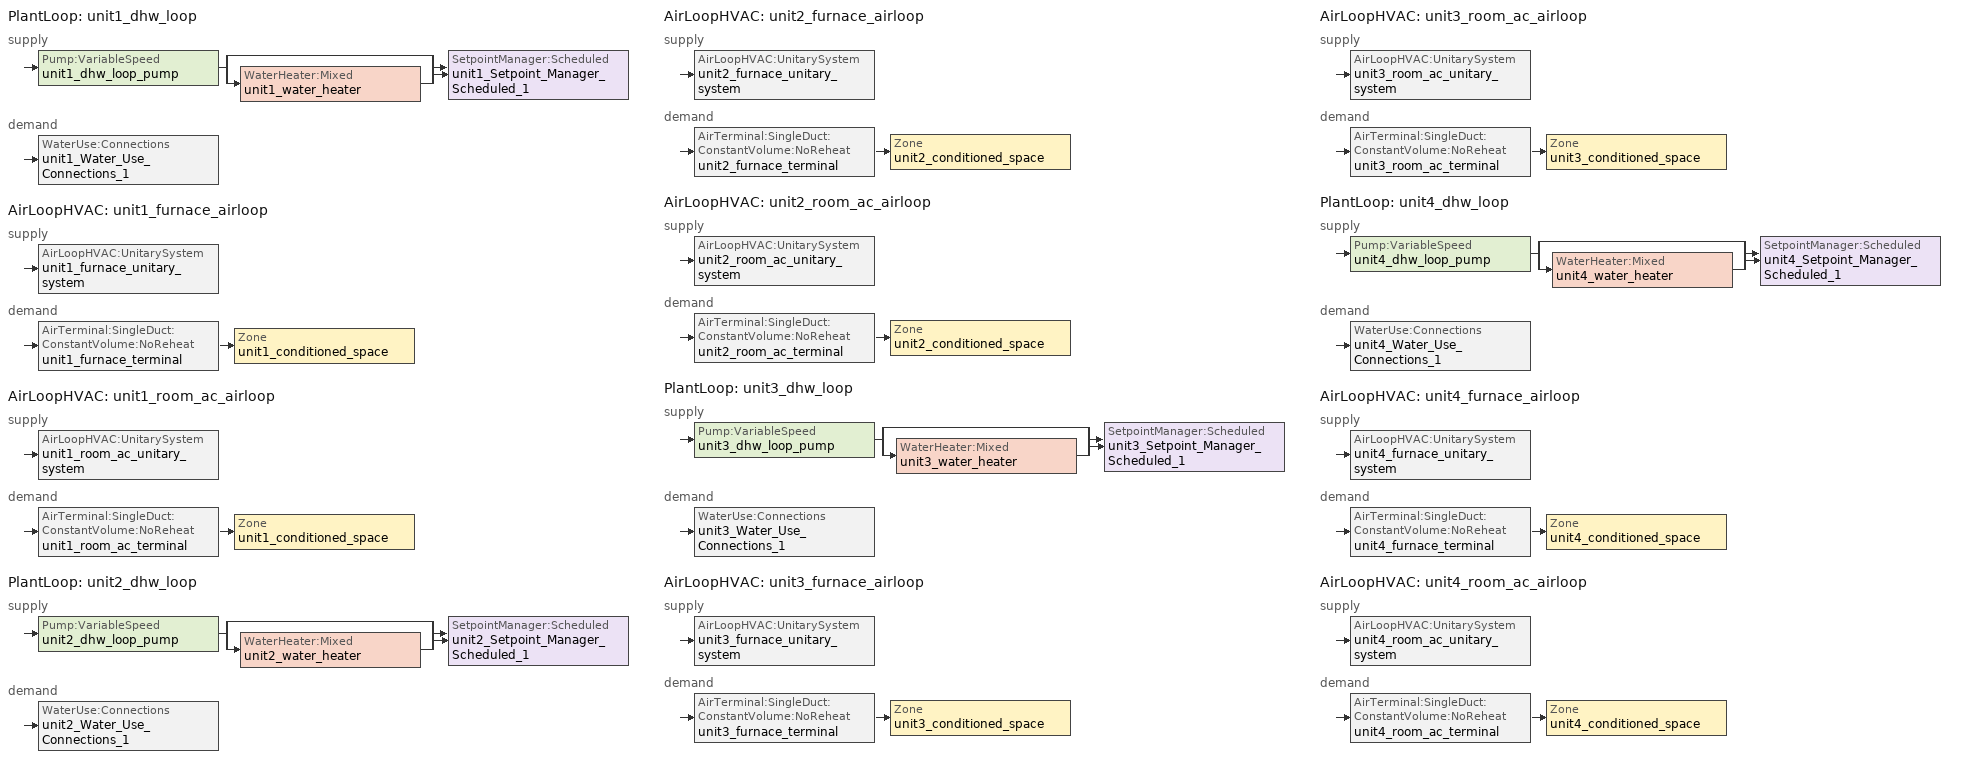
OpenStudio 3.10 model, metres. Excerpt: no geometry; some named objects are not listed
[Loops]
PlantLoop 'unit1_dhw_loop'
 supply: Pump:VariableSpeed 'unit1_dhw_loop_pump' > split
  | bypass
  | WaterHeater:Mixed 'unit1_water_heater'
  join > SetpointManager:Scheduled 'unit1_Setpoint_Manager_Scheduled_1'
 demand: WaterUse:Connections 'unit1_Water_Use_Connections_1'
AirLoopHVAC 'unit1_furnace_airloop'
 supply: AirLoopHVAC:UnitarySystem 'unit1_furnace_unitary_system'
 demand: AirTerminal:SingleDuct:ConstantVolume:NoReheat 'unit1_furnace_terminal' > Zone 'unit1_conditioned_space'
AirLoopHVAC 'unit1_room_ac_airloop'
 supply: AirLoopHVAC:UnitarySystem 'unit1_room_ac_unitary_system'
 demand: AirTerminal:SingleDuct:ConstantVolume:NoReheat 'unit1_room_ac_terminal' > Zone 'unit1_conditioned_space'
PlantLoop 'unit2_dhw_loop'
 supply: Pump:VariableSpeed 'unit2_dhw_loop_pump' > split
  | bypass
  | WaterHeater:Mixed 'unit2_water_heater'
  join > SetpointManager:Scheduled 'unit2_Setpoint_Manager_Scheduled_1'
 demand: WaterUse:Connections 'unit2_Water_Use_Connections_1'
AirLoopHVAC 'unit2_furnace_airloop'
 supply: AirLoopHVAC:UnitarySystem 'unit2_furnace_unitary_system'
 demand: AirTerminal:SingleDuct:ConstantVolume:NoReheat 'unit2_furnace_terminal' > Zone 'unit2_conditioned_space'
AirLoopHVAC 'unit2_room_ac_airloop'
 supply: AirLoopHVAC:UnitarySystem 'unit2_room_ac_unitary_system'
 demand: AirTerminal:SingleDuct:ConstantVolume:NoReheat 'unit2_room_ac_terminal' > Zone 'unit2_conditioned_space'
PlantLoop 'unit3_dhw_loop'
 supply: Pump:VariableSpeed 'unit3_dhw_loop_pump' > split
  | bypass
  | WaterHeater:Mixed 'unit3_water_heater'
  join > SetpointManager:Scheduled 'unit3_Setpoint_Manager_Scheduled_1'
 demand: WaterUse:Connections 'unit3_Water_Use_Connections_1'
AirLoopHVAC 'unit3_furnace_airloop'
 supply: AirLoopHVAC:UnitarySystem 'unit3_furnace_unitary_system'
 demand: AirTerminal:SingleDuct:ConstantVolume:NoReheat 'unit3_furnace_terminal' > Zone 'unit3_conditioned_space'
AirLoopHVAC 'unit3_room_ac_airloop'
 supply: AirLoopHVAC:UnitarySystem 'unit3_room_ac_unitary_system'
 demand: AirTerminal:SingleDuct:ConstantVolume:NoReheat 'unit3_room_ac_terminal' > Zone 'unit3_conditioned_space'
PlantLoop 'unit4_dhw_loop'
 supply: Pump:VariableSpeed 'unit4_dhw_loop_pump' > split
  | bypass
  | WaterHeater:Mixed 'unit4_water_heater'
  join > SetpointManager:Scheduled 'unit4_Setpoint_Manager_Scheduled_1'
 demand: WaterUse:Connections 'unit4_Water_Use_Connections_1'
AirLoopHVAC 'unit4_furnace_airloop'
 supply: AirLoopHVAC:UnitarySystem 'unit4_furnace_unitary_system'
 demand: AirTerminal:SingleDuct:ConstantVolume:NoReheat 'unit4_furnace_terminal' > Zone 'unit4_conditioned_space'
AirLoopHVAC 'unit4_room_ac_airloop'
 supply: AirLoopHVAC:UnitarySystem 'unit4_room_ac_unitary_system'
 demand: AirTerminal:SingleDuct:ConstantVolume:NoReheat 'unit4_room_ac_terminal' > Zone 'unit4_conditioned_space'
[EnergyManagementSystem:Sensor]
Name | Output Variable or Output Meter Index Key | Output Variable or Output Meter
unit1_room_ac_airloop_Fan_RTF_s | unit1_room_ac_supply_fan | Fan Runtime Fraction
unit1_furnace_airloop_Fan_RTF_s | unit1_furnace_supply_fan | Fan Runtime Fraction
unit1_tout_s | unit1_conditioned_space | Zone Outdoor Air Drybulb Temperature
unit1_tin_s; unit1_fridge_tin_s | unit1_conditioned_space | Zone Mean Air Temperature
unit1_win_s | unit1_conditioned_space | Zone Air Humidity Ratio
unit1_water_heater_off_cycle_parasitic | unit1_water_heater | Water Heater Off Cycle Parasitic Electricity Rate
unit1_water_heater_on_cycle_parasitic | unit1_water_heater | Water Heater On Cycle Parasitic Electricity Rate
unit1_water_heater_energy | unit1_water_heater | Water Heater FuelOilNo2 Rate
unit1_furnace_htg_coil_s | unit1_furnace_htg_coil | Heating Coil Heating Energy
unit1_furnace_supply_fan_s | unit1_furnace_supply_fan | Fan Electricity Energy
unit1_room_ac_clg_coil_s | unit1_room_ac_clg_coil | Cooling Coil Total Cooling Energy
unit1_room_ac_supply_fan_s | unit1_room_ac_supply_fan | Fan Electricity Energy
unit2_room_ac_airloop_Fan_RTF_s | unit2_room_ac_supply_fan | Fan Runtime Fraction
unit2_furnace_airloop_Fan_RTF_s | unit2_furnace_supply_fan | Fan Runtime Fraction
unit2_tout_s | unit2_conditioned_space | Zone Outdoor Air Drybulb Temperature
unit2_tin_s; unit2_fridge_tin_s | unit2_conditioned_space | Zone Mean Air Temperature
unit2_win_s | unit2_conditioned_space | Zone Air Humidity Ratio
unit2_water_heater_off_cycle_parasitic | unit2_water_heater | Water Heater Off Cycle Parasitic Electricity Rate
unit2_water_heater_on_cycle_parasitic | unit2_water_heater | Water Heater On Cycle Parasitic Electricity Rate
unit2_water_heater_energy | unit2_water_heater | Water Heater FuelOilNo2 Rate
unit2_furnace_htg_coil_s | unit2_furnace_htg_coil | Heating Coil Heating Energy
unit2_furnace_supply_fan_s | unit2_furnace_supply_fan | Fan Electricity Energy
unit2_room_ac_clg_coil_s | unit2_room_ac_clg_coil | Cooling Coil Total Cooling Energy
unit2_room_ac_supply_fan_s | unit2_room_ac_supply_fan | Fan Electricity Energy
unit3_room_ac_airloop_Fan_RTF_s | unit3_room_ac_supply_fan | Fan Runtime Fraction
unit3_furnace_airloop_Fan_RTF_s | unit3_furnace_supply_fan | Fan Runtime Fraction
unit3_tout_s | unit3_conditioned_space | Zone Outdoor Air Drybulb Temperature
unit3_tin_s; unit3_fridge_tin_s | unit3_conditioned_space | Zone Mean Air Temperature
unit3_win_s | unit3_conditioned_space | Zone Air Humidity Ratio
unit3_water_heater_off_cycle_parasitic | unit3_water_heater | Water Heater Off Cycle Parasitic Electricity Rate
unit3_water_heater_on_cycle_parasitic | unit3_water_heater | Water Heater On Cycle Parasitic Electricity Rate
unit3_water_heater_energy | unit3_water_heater | Water Heater FuelOilNo2 Rate
unit3_furnace_htg_coil_s | unit3_furnace_htg_coil | Heating Coil Heating Energy
unit3_furnace_supply_fan_s | unit3_furnace_supply_fan | Fan Electricity Energy
unit3_room_ac_clg_coil_s | unit3_room_ac_clg_coil | Cooling Coil Total Cooling Energy
unit3_room_ac_supply_fan_s | unit3_room_ac_supply_fan | Fan Electricity Energy
unit4_room_ac_airloop_Fan_RTF_s | unit4_room_ac_supply_fan | Fan Runtime Fraction
unit4_furnace_airloop_Fan_RTF_s | unit4_furnace_supply_fan | Fan Runtime Fraction
unit4_tout_s | unit4_conditioned_space | Zone Outdoor Air Drybulb Temperature
unit4_tin_s; unit4_fridge_tin_s | unit4_conditioned_space | Zone Mean Air Temperature
unit4_win_s | unit4_conditioned_space | Zone Air Humidity Ratio
unit4_water_heater_off_cycle_parasitic | unit4_water_heater | Water Heater Off Cycle Parasitic Electricity Rate
unit4_water_heater_on_cycle_parasitic | unit4_water_heater | Water Heater On Cycle Parasitic Electricity Rate
unit4_water_heater_energy | unit4_water_heater | Water Heater FuelOilNo2 Rate
unit4_furnace_htg_coil_s | unit4_furnace_htg_coil | Heating Coil Heating Energy
unit4_furnace_supply_fan_s | unit4_furnace_supply_fan | Fan Electricity Energy
unit4_room_ac_clg_coil_s | unit4_room_ac_clg_coil | Cooling Coil Total Cooling Energy
unit4_room_ac_supply_fan_s | unit4_room_ac_supply_fan | Fan Electricity Energy
unit1_conditioned_space_htg_unmet_s | unit1_conditioned_space | Zone Heating Setpoint Not Met Time
unit1_conditioned_space_clg_unmet_s | unit1_conditioned_space | Zone Cooling Setpoint Not Met Time
unit2_conditioned_space_htg_unmet_s | unit2_conditioned_space | Zone Heating Setpoint Not Met Time
unit2_conditioned_space_clg_unmet_s | unit2_conditioned_space | Zone Cooling Setpoint Not Met Time
unit3_conditioned_space_htg_unmet_s | unit3_conditioned_space | Zone Heating Setpoint Not Met Time
unit3_conditioned_space_clg_unmet_s | unit3_conditioned_space | Zone Cooling Setpoint Not Met Time
unit4_conditioned_space_htg_unmet_s | unit4_conditioned_space | Zone Heating Setpoint Not Met Time
unit4_conditioned_space_clg_unmet_s | unit4_conditioned_space | Zone Cooling Setpoint Not Met Time
[ElectricEquipment:Definition] Design Level Calculation Method=EquipmentLevel
Name | Design Level {W} | Fraction Latent | Fraction Radiant | Fraction Lost
unit1_dishwasher | 1356.42 | 0.3 | 0.18 | 0.4
unit1_clothes_washer | 872.832 | 0.03 | 0.162 | 0.7
unit2_dishwasher | 2651.45 | 0.3 | 0.18 | 0.4
unit2_clothes_washer | 587.47 | 0.03 | 0.162 | 0.7
unit3_dishwasher | 855.531 | 0.3 | 0.18 | 0.4
unit3_clothes_washer | 626.422 | 0.03 | 0.162 | 0.7
unit4_dishwasher | 3420.57 | 0.3 | 0.18 | 0.4
unit4_clothes_washer | 371.524 | 0.03 | 0.162 | 0.7
[EnergyManagementSystem:Program]
unit1_infil_program: Set p_m = 0.14; Set p_s = 0.22; Set s_m = 270; Set s_s = 370; Set z_m = 9.99744; Set z_s = 4.8768; Set f_t = (((s_m/z_m)^p_m)*((z_s/s_s)^p_s)); Set Tdiff = unit1_tin_s-unit1_tout_s; Set dT = @Abs Tdiff; Set c = 0.0628; Set Cs = 0.0944; Set Cw = 0.1488; Set n = 0.65; Set sft = (f_t*0.54); Set temp1 = ((c*Cw)*((sft*unit1_site_vw_s)^(2*n)))^2; Set Qinf = (((c*Cs*(dT^n))^2)+temp1)^0.5; Set Qinf = (@Max Qinf 0); Set unit1_mech_vent_house_fan_sensible_load_act = 0.0; Set unit1_mech_vent_house_fan_latent_load_act = 0.0; Set OASupInPb = unit1_out_pb_s; Set OASupInTemp = unit1_tout_s; Set OASupInW = unit1_out_wt_s; Set OASupRho = (@RhoAirFnPbTdbW OASupInPb OASupInTemp OASupInW); Set OASupCp = (@CpAirFnW OASupInW); Set OASupInEnth = (@HFnTdbW OASupInTemp OASupInW); Set ZoneTemp = unit1_tin_s; Set ZoneW = unit1_win_s; Set ZoneCp = (@CpAirFnW ZoneW); Set ZoneAirEnth = (@HFnTdbW ZoneTemp ZoneW); Set unit1_mech_vent_house_fan_cfis_act = 0.0; Set QWHV_cfis_sup = 0.0; Set QWHV_cfis_suppl_sup = 0.0; Set QWHV_cfis_suppl_exh = 0.0; Set Qrange = 0; Set Qrange = Qrange + 0.04719 * unit1_mech_vent_range_fan_0_sch_s; Set Qbath = 0; Set Qbath = Qbath + 0.0236 * unit1_mech_vent_bath_fan_0_sch_s; Set Qdryer = 0; Set Qdryer = Qdryer + 0.49717 * unit1_clothes_dryer_exhaust_0_sch_s; Set QWHV_sup = 0.03634; Set QWHV_exh = 0.03634; Set Qsupply = QWHV_sup + QWHV_cfis_sup + QWHV_cfis_suppl_sup; Set Qexhaust = Qrange + Qbath + Qdryer + QWHV_exh + QWHV_cfis_suppl_exh; Set Qfan = (@Max Qexhaust Qsupply); Set Qducts = 0; Set Qducts = Qducts - unit1_furnace_airloop_0_DuctImbalLkSupFanEquivCond; Set Qducts = Qducts + unit1_furnace_airloop_0_DuctImbalLkExhFanEquivCond; If Qducts < 0; Set Qsupply = Qsupply - Qducts; Else; Set Qexhaust = Qexhaust + Qducts; EndIf; Set Qfan_with_ducts = (@Max Qexhaust Qsupply); Set Qimb = (@Abs (Qsupply - Qexhaust)); If Qinf + Qimb > 0; Set Qtot = Qfan_with_ducts + (Qinf^2) / (Qinf + Qimb); Else; Set Qtot = Qfan_with_ducts; EndIf; Set Qinf_adj = Qtot - Qfan; Set unit1_infil_flow_act = Qinf_adj; Set unit1_infil_program_Qinf = Qinf_adj; Set unit1_infil_program_Qfan = Qfan; Set Qload = Qfan; Set Effectiveness_Sens = 0.0; Set Effectiveness_Lat = 0.0; Set Fan_MFR = Qload * OASupRho; Set ZoneInEnth = OASupInEnth; Set ZoneInTemp = OASupInTemp; If Qload > 0; Set Effectiveness_Sens = Effectiveness_Sens + 0.0363 / Qload * 0.7735937718908196; Set Effectiveness_Lat = Effectiveness_Lat + 0.0363 / Qload * 0.5434211049065854; EndIf; Set ERVCpMin = (@Min OASupCp ZoneCp); Set ERVSupOutTemp = OASupInTemp + ERVCpMin/OASupCp * Effectiveness_Sens * (ZoneTemp - OASupInTemp); Set ERVSupOutW = OASupInW + ERVCpMin/OASupCp * Effectiveness_Lat * (ZoneW - OASupInW); Set ERVSupOutEnth = (@HFnTdbW ERVSupOutTemp ERVSupOutW); Set ERVSensHeatTrans = Fan_MFR * OASupCp * (ERVSupOutTemp - OASupInTemp); Set ERVTotalHeatTrans = Fan_MFR * (ERVSupOutEnth - OASupInEnth); Set ERVLatHeatTrans = ERVTotalHeatTrans - ERVSensHeatTrans; Set ZoneInEnth = ERVSupOutEnth; Set ZoneInTemp = ERVSupOutTemp; Set FanTotalToCond = Fan_MFR * (ZoneInEnth - ZoneAirEnth); Set FanSensToCond = Fan_MFR * ZoneCp * (ZoneInTemp - ZoneTemp); Set FanLatToCond = FanTotalToCond - FanSensToCond; Set unit1_mech_vent_house_fan_sensible_load_act = unit1_mech_vent_house_fan_sensible_load_act + FanSensToCond; Set unit1_mech_vent_house_fan_latent_load_act = unit1_mech_vent_house_fan_latent_load_act + FanLatToCond
unit1_furnace_airloop_0_duct_program: Set unit1_furnace_airloop_AH_MFR = unit1_furnace_airloop_AH_MFR_s; Set unit1_furnace_airloop_Fan_RTF = 0; Set unit1_furnace_airloop_Fan_RTF = unit1_furnace_airloop_Fan_RTF + unit1_furnace_airloop_Fan_RTF_s; Set unit1_furnace_airloop_AH_VFR = unit1_furnace_airloop_AH_VFR_s; Set unit1_furnace_airloop_AH_Tout = unit1_furnace_airloop_AH_Tout_s; Set unit1_furnace_airloop_AH_Wout = unit1_furnace_airloop_AH_Wout_s; Set unit1_furnace_airloop_RA_T = unit1_furnace_airloop_RA_T_s; Set unit1_furnace_airloop_Ra_W = unit1_furnace_airloop_Ra_W_s; Set unit1_furnace_airloop_0_DZ_T = unit1_furnace_airloop_0_DZ_T_s; Set unit1_furnace_airloop_0_DZ_W = unit1_furnace_airloop_0_DZ_W_s; Run unit1_furnace_airloop_0_duct_subroutine; Set unit1_furnace_airloop_0_SupSensLkToCond_act = unit1_furnace_airloop_0_SupSensLkToCond; Set unit1_furnace_airloop_0_SupLatLkToCond_act = unit1_furnace_airloop_0_SupLatLkToCond; Set unit1_furnace_airloop_0_SupCondToLv_act = unit1_furnace_airloop_0_SupCondToLv; Set unit1_furnace_airloop_0_RetSensLkToRP_act = unit1_furnace_airloop_0_RetSensLkToRP; Set unit1_furnace_airloop_0_RetLatLkToRP_act = unit1_furnace_airloop_0_RetLatLkToRP; Set unit1_furnace_airloop_0_RetCondToRP_act = unit1_furnace_airloop_0_RetCondToRP; Set unit1_furnace_airloop_0_RetCondToDZ_act = unit1_furnace_airloop_0_RetCondToDZ; Set unit1_furnace_airloop_0_SupCondToDZ_act = unit1_furnace_airloop_0_SupCondToDZ; Set unit1_furnace_airloop_0_SupSensLkToDZ_act = unit1_furnace_airloop_0_SupSensLkToDZ; Set unit1_furnace_airloop_0_SupLatLkToDZ_act = unit1_furnace_airloop_0_SupLatLkToDZ; Set unit1_furnace_airloop_0_ZoneMixDZToCond_mix_act = unit1_furnace_airloop_0_ZoneMixDZToCond; Set unit1_furnace_airloop_0_ZoneMixCondToDZ_mix_act = unit1_furnace_airloop_0_ZoneMixCondToDZ
unit1_fridge_schedule_program: Set Tin = unit1_fridge_tin_s*(9.0/5.0)+32.0; Set unit1_fridge_schedule_act = 0; If (Hour == 0); Set unit1_fridge_schedule_act = (-0.487+0.019*Tin); ElseIf (Hour == 1); Set unit1_fridge_schedule_act = (-0.34+0.016*Tin); ElseIf (Hour == 2); Set unit1_fridge_schedule_act = (-0.37+0.017*Tin); ElseIf (Hour == 3); Set unit1_fridge_schedule_act = (-0.361+0.016*Tin); ElseIf (Hour == 4); Set unit1_fridge_schedule_act = (-0.515+0.018*Tin); ElseIf (Hour == 5); Set unit1_fridge_schedule_act = (-0.684+0.021*Tin); ElseIf (Hour == 6); Set unit1_fridge_schedule_act = (-0.471+0.019*Tin); ElseIf (Hour == 7); Set unit1_fridge_schedule_act = (-0.159+0.015*Tin); ElseIf (Hour == 8); Set unit1_fridge_schedule_act = (-0.079+0.015*Tin); ElseIf (Hour == 9); Set unit1_fridge_schedule_act = (-0.417+0.019*Tin); ElseIf (Hour == 10); Set unit1_fridge_schedule_act = (-0.411+0.018*Tin); ElseIf (Hour == 11); Set unit1_fridge_schedule_act = (-0.386+0.018*Tin); ElseIf (Hour == 12); Set unit1_fridge_schedule_act = (-0.24+0.016*Tin); ElseIf (Hour == 13); Set unit1_fridge_schedule_act = (-0.314+0.017*Tin); ElseIf (Hour == 14); Set unit1_fridge_schedule_act = (-0.16+0.015*Tin); ElseIf (Hour == 15); Set unit1_fridge_schedule_act = (-0.121+0.015*Tin); ElseIf (Hour == 16); Set unit1_fridge_schedule_act = (-0.469+0.02*Tin); ElseIf (Hour == 17); Set unit1_fridge_schedule_act = (-0.412+0.02*Tin); ElseIf (Hour == 18); Set unit1_fridge_schedule_act = (-0.091+0.017*Tin); ElseIf (Hour == 19); Set unit1_fridge_schedule_act = (0.077+0.014*Tin); ElseIf (Hour == 20); Set unit1_fridge_schedule_act = (-0.118+0.016*Tin); ElseIf (Hour == 21); Set unit1_fridge_schedule_act = (-0.247+0.017*Tin); ElseIf (Hour == 22); Set unit1_fridge_schedule_act = (-0.445+0.019*Tin); ElseIf (Hour == 23); Set unit1_fridge_schedule_act = (-0.544+0.02*Tin); EndIf
unit1_water_heater_EC_adj: If WarmupFlag == 0; Set dhw_e_cons = unit1_water_heater_energy + unit1_water_heater_on_cycle_parasitic + unit1_water_heater_off_cycle_parasitic; Set unit1_water_heater_ec_adj_act = -2.7366968586850504e-06 * dhw_e_cons / 1; EndIf
unit1_furnace_supply_fan_disaggregate_program: Set unit1_furnace_supply_fan_primary_htg = 0; If unit1_furnace_htg_coil_s > 0; Set unit1_furnace_supply_fan_primary_htg = unit1_furnace_supply_fan_s; EndIf
unit1_room_ac_supply_fan_disaggregate_program: Set unit1_room_ac_supply_fan_clg = 0; If unit1_room_ac_clg_coil_s > 0; Set unit1_room_ac_supply_fan_clg = unit1_room_ac_supply_fan_s; EndIf
unit2_infil_program: Set p_m = 0.14; Set p_s = 0.22; Set s_m = 270; Set s_s = 370; Set z_m = 9.99744; Set z_s = 4.8768; Set f_t = (((s_m/z_m)^p_m)*((z_s/s_s)^p_s)); Set Tdiff = unit2_tin_s-unit2_tout_s; Set dT = @Abs Tdiff; Set c = 0.0582; Set Cs = 0.0944; Set Cw = 0.1488; Set n = 0.65; Set sft = (f_t*0.54); Set temp1 = ((c*Cw)*((sft*unit2_site_vw_s)^(2*n)))^2; Set Qinf = (((c*Cs*(dT^n))^2)+temp1)^0.5; Set Qinf = (@Max Qinf 0); Set unit2_mech_vent_house_fan_sensible_load_act = 0.0; Set unit2_mech_vent_house_fan_latent_load_act = 0.0; Set OASupInPb = unit2_out_pb_s; Set OASupInTemp = unit2_tout_s; Set OASupInW = unit2_out_wt_s; Set OASupRho = (@RhoAirFnPbTdbW OASupInPb OASupInTemp OASupInW); Set OASupCp = (@CpAirFnW OASupInW); Set OASupInEnth = (@HFnTdbW OASupInTemp OASupInW); Set ZoneTemp = unit2_tin_s; Set ZoneW = unit2_win_s; Set ZoneCp = (@CpAirFnW ZoneW); Set ZoneAirEnth = (@HFnTdbW ZoneTemp ZoneW); Set unit2_mech_vent_house_fan_cfis_act = 0.0; Set QWHV_cfis_sup = 0.0; Set QWHV_cfis_suppl_sup = 0.0; Set QWHV_cfis_suppl_exh = 0.0; Set Qrange = 0; Set Qrange = Qrange + 0.04719 * unit2_mech_vent_range_fan_0_sch_s; Set Qbath = 0; Set Qbath = Qbath + 0.0236 * unit2_mech_vent_bath_fan_0_sch_s; Set Qdryer = 0; Set Qdryer = Qdryer + 0.32228 * unit2_clothes_dryer_exhaust_0_sch_s; Set QWHV_sup = 0.03898; Set QWHV_exh = 0.03898; Set Qsupply = QWHV_sup + QWHV_cfis_sup + QWHV_cfis_suppl_sup; Set Qexhaust = Qrange + Qbath + Qdryer + QWHV_exh + QWHV_cfis_suppl_exh; Set Qfan = (@Max Qexhaust Qsupply); Set Qducts = 0; Set Qducts = Qducts - unit2_furnace_airloop_0_DuctImbalLkSupFanEquivCond; Set Qducts = Qducts + unit2_furnace_airloop_0_DuctImbalLkExhFanEquivCond; If Qducts < 0; Set Qsupply = Qsupply - Qducts; Else; Set Qexhaust = Qexhaust + Qducts; EndIf; Set Qfan_with_ducts = (@Max Qexhaust Qsupply); Set Qimb = (@Abs (Qsupply - Qexhaust)); If Qinf + Qimb > 0; Set Qtot = Qfan_with_ducts + (Qinf^2) / (Qinf + Qimb); Else; Set Qtot = Qfan_with_ducts; EndIf; Set Qinf_adj = Qtot - Qfan; Set unit2_infil_flow_act = Qinf_adj; Set unit2_infil_program_Qinf = Qinf_adj; Set unit2_infil_program_Qfan = Qfan; Set Qload = Qfan; Set Effectiveness_Sens = 0.0; Set Effectiveness_Lat = 0.0; Set Fan_MFR = Qload * OASupRho; Set ZoneInEnth = OASupInEnth; Set ZoneInTemp = OASupInTemp; If Qload > 0; Set Effectiveness_Sens = Effectiveness_Sens + 0.039 / Qload * 0.7735937718908193; Set Effectiveness_Lat = Effectiveness_Lat + 0.039 / Qload * 0.5434211049065854; EndIf; Set ERVCpMin = (@Min OASupCp ZoneCp); Set ERVSupOutTemp = OASupInTemp + ERVCpMin/OASupCp * Effectiveness_Sens * (ZoneTemp - OASupInTemp); Set ERVSupOutW = OASupInW + ERVCpMin/OASupCp * Effectiveness_Lat * (ZoneW - OASupInW); Set ERVSupOutEnth = (@HFnTdbW ERVSupOutTemp ERVSupOutW); Set ERVSensHeatTrans = Fan_MFR * OASupCp * (ERVSupOutTemp - OASupInTemp); Set ERVTotalHeatTrans = Fan_MFR * (ERVSupOutEnth - OASupInEnth); Set ERVLatHeatTrans = ERVTotalHeatTrans - ERVSensHeatTrans; Set ZoneInEnth = ERVSupOutEnth; Set ZoneInTemp = ERVSupOutTemp; Set FanTotalToCond = Fan_MFR * (ZoneInEnth - ZoneAirEnth); Set FanSensToCond = Fan_MFR * ZoneCp * (ZoneInTemp - ZoneTemp); Set FanLatToCond = FanTotalToCond - FanSensToCond; Set unit2_mech_vent_house_fan_sensible_load_act = unit2_mech_vent_house_fan_sensible_load_act + FanSensToCond; Set unit2_mech_vent_house_fan_latent_load_act = unit2_mech_vent_house_fan_latent_load_act + FanLatToCond
unit2_attic_vented_1_duct_leakage_imbalance_infil_program: Set Qducts = 0; Set Qducts = Qducts - unit2_furnace_airloop_0_DuctImbalLkSupFanEquivDZ; Set Qducts = Qducts + unit2_furnace_airloop_0_DuctImbalLkExhFanEquivDZ; Set unit2_attic_vented_1_duct_leakage_imbalance_infil_flow_act = (@Abs(Qducts))
unit2_natural_vent_program: Set Tin = unit2_tin_s; Set Tout = unit2_tout_s; Set Wout = unit2_out_wt_s; Set Pbar = unit2_out_pb_s; Set Phiout = (@RhFnTdbWPb Tout Wout Pbar); Set MaxHR = 0.0115; Set Tnvsp = (unit2_htg_sp_s + unit2_clg_sp_s) / 2; Set NVavail = unit2_natural_vent_s; Set ClgSsnAvail = unit2_cool_season; Set Qnv = 0; Set Qwhf = 0; Set unit2_whole_house_fan_mix_act = 0; Set unit2_whole_house_fan_act = 0; If ((Wout < MaxHR) && (Tin > Tout) && (Tin > Tnvsp) && (ClgSsnAvail > 0)); Set WHF_Flow = 0; Set Adj = (Tin-Tnvsp)/(Tin-Tout); Set Adj = (@Min Adj 1); Set Adj = (@Max Adj 0); If (WHF_Flow > 0); Set Qwhf = WHF_Flow*Adj; Set unit2_whole_house_fan_mix_act = WHF_Flow*Adj; Set WHF_W = 0; Set unit2_whole_house_fan_act = WHF_W*Adj; ElseIf (NVavail > 0); Set NVArea = 14561.603908992; Set Cs = 0.00017937135914540493; Set Cw = 3.135253597709637e-05; Set Tdiff = Tin-Tout; Set dT = (@Abs Tdiff); Set Vwind = unit2_site_vw_s; Set SGNV = NVArea*Adj*((((Cs*dT)+(Cw*(Vwind^2)))^0.5)/1000); Set MaxNV = 5.764051439616002; Set Qnv = (@Min SGNV MaxNV); EndIf; EndIf; Set unit2_natural_vent_flow_act = Qnv; Set unit2_whole_house_fan_flow_act = Qwhf; Set unit2_natural_vent_program_Qnv = Qnv; Set unit2_natural_vent_program_Qwhf = Qwhf
unit2_furnace_airloop_0_duct_program: Set unit2_furnace_airloop_AH_MFR = unit2_furnace_airloop_AH_MFR_s; Set unit2_furnace_airloop_Fan_RTF = 0; Set unit2_furnace_airloop_Fan_RTF = unit2_furnace_airloop_Fan_RTF + unit2_furnace_airloop_Fan_RTF_s; Set unit2_furnace_airloop_AH_VFR = unit2_furnace_airloop_AH_VFR_s; Set unit2_furnace_airloop_AH_Tout = unit2_furnace_airloop_AH_Tout_s; Set unit2_furnace_airloop_AH_Wout = unit2_furnace_airloop_AH_Wout_s; Set unit2_furnace_airloop_RA_T = unit2_furnace_airloop_RA_T_s; Set unit2_furnace_airloop_Ra_W = unit2_furnace_airloop_Ra_W_s; Set unit2_furnace_airloop_0_DZ_T = unit2_furnace_airloop_0_DZ_T_s; Set unit2_furnace_airloop_0_DZ_W = unit2_furnace_airloop_0_DZ_W_s; Run unit2_furnace_airloop_0_duct_subroutine; Set unit2_furnace_airloop_0_SupSensLkToCond_act = unit2_furnace_airloop_0_SupSensLkToCond; Set unit2_furnace_airloop_0_SupLatLkToCond_act = unit2_furnace_airloop_0_SupLatLkToCond; Set unit2_furnace_airloop_0_SupCondToLv_act = unit2_furnace_airloop_0_SupCondToLv; Set unit2_furnace_airloop_0_RetSensLkToRP_act = unit2_furnace_airloop_0_RetSensLkToRP; Set unit2_furnace_airloop_0_RetLatLkToRP_act = unit2_furnace_airloop_0_RetLatLkToRP; Set unit2_furnace_airloop_0_RetCondToRP_act = unit2_furnace_airloop_0_RetCondToRP; Set unit2_furnace_airloop_0_RetCondToDZ_act = unit2_furnace_airloop_0_RetCondToDZ; Set unit2_furnace_airloop_0_SupCondToDZ_act = unit2_furnace_airloop_0_SupCondToDZ; Set unit2_furnace_airloop_0_SupSensLkToDZ_act = unit2_furnace_airloop_0_SupSensLkToDZ; Set unit2_furnace_airloop_0_SupLatLkToDZ_act = unit2_furnace_airloop_0_SupLatLkToDZ; Set unit2_furnace_airloop_0_ZoneMixDZToCond_mix_act = unit2_furnace_airloop_0_ZoneMixDZToCond; Set unit2_furnace_airloop_0_ZoneMixCondToDZ_mix_act = unit2_furnace_airloop_0_ZoneMixCondToDZ
unit2_fridge_schedule_program: Set Tin = unit2_fridge_tin_s*(9.0/5.0)+32.0; Set unit2_fridge_schedule_act = 0; If (Hour == 0); Set unit2_fridge_schedule_act = (-0.487+0.019*Tin); ElseIf (Hour == 1); Set unit2_fridge_schedule_act = (-0.34+0.016*Tin); ElseIf (Hour == 2); Set unit2_fridge_schedule_act = (-0.37+0.017*Tin); ElseIf (Hour == 3); Set unit2_fridge_schedule_act = (-0.361+0.016*Tin); ElseIf (Hour == 4); Set unit2_fridge_schedule_act = (-0.515+0.018*Tin); ElseIf (Hour == 5); Set unit2_fridge_schedule_act = (-0.684+0.021*Tin); ElseIf (Hour == 6); Set unit2_fridge_schedule_act = (-0.471+0.019*Tin); ElseIf (Hour == 7); Set unit2_fridge_schedule_act = (-0.159+0.015*Tin); ElseIf (Hour == 8); Set unit2_fridge_schedule_act = (-0.079+0.015*Tin); ElseIf (Hour == 9); Set unit2_fridge_schedule_act = (-0.417+0.019*Tin); ElseIf (Hour == 10); Set unit2_fridge_schedule_act = (-0.411+0.018*Tin); ElseIf (Hour == 11); Set unit2_fridge_schedule_act = (-0.386+0.018*Tin); ElseIf (Hour == 12); Set unit2_fridge_schedule_act = (-0.24+0.016*Tin); ElseIf (Hour == 13); Set unit2_fridge_schedule_act = (-0.314+0.017*Tin); ElseIf (Hour == 14); Set unit2_fridge_schedule_act = (-0.16+0.015*Tin); ElseIf (Hour == 15); Set unit2_fridge_schedule_act = (-0.121+0.015*Tin); ElseIf (Hour == 16); Set unit2_fridge_schedule_act = (-0.469+0.02*Tin); ElseIf (Hour == 17); Set unit2_fridge_schedule_act = (-0.412+0.02*Tin); ElseIf (Hour == 18); Set unit2_fridge_schedule_act = (-0.091+0.017*Tin); ElseIf (Hour == 19); Set unit2_fridge_schedule_act = (0.077+0.014*Tin); ElseIf (Hour == 20); Set unit2_fridge_schedule_act = (-0.118+0.016*Tin); ElseIf (Hour == 21); Set unit2_fridge_schedule_act = (-0.247+0.017*Tin); ElseIf (Hour == 22); Set unit2_fridge_schedule_act = (-0.445+0.019*Tin); ElseIf (Hour == 23); Set unit2_fridge_schedule_act = (-0.544+0.02*Tin); EndIf
unit2_water_heater_EC_adj: If WarmupFlag == 0; Set dhw_e_cons = unit2_water_heater_energy + unit2_water_heater_on_cycle_parasitic + unit2_water_heater_off_cycle_parasitic; Set unit2_water_heater_ec_adj_act = -2.7366968586850504e-06 * dhw_e_cons / 1; EndIf
unit2_furnace_supply_fan_disaggregate_program: Set unit2_furnace_supply_fan_primary_htg = 0; If unit2_furnace_htg_coil_s > 0; Set unit2_furnace_supply_fan_primary_htg = unit2_furnace_supply_fan_s; EndIf
unit2_room_ac_supply_fan_disaggregate_program: Set unit2_room_ac_supply_fan_clg = 0; If unit2_room_ac_clg_coil_s > 0; Set unit2_room_ac_supply_fan_clg = unit2_room_ac_supply_fan_s; EndIf
unit3_infil_program: Set p_m = 0.14; Set p_s = 0.22; Set s_m = 270; Set s_s = 370; Set z_m = 9.99744; Set z_s = 4.8768; Set f_t = (((s_m/z_m)^p_m)*((z_s/s_s)^p_s)); Set Tdiff = unit3_tin_s-unit3_tout_s; Set dT = @Abs Tdiff; Set c = 0.0582; Set Cs = 0.0944; Set Cw = 0.1488; Set n = 0.65; Set sft = (f_t*0.54); Set temp1 = ((c*Cw)*((sft*unit3_site_vw_s)^(2*n)))^2; Set Qinf = (((c*Cs*(dT^n))^2)+temp1)^0.5; Set Qinf = (@Max Qinf 0); Set unit3_mech_vent_house_fan_sensible_load_act = 0.0; Set unit3_mech_vent_house_fan_latent_load_act = 0.0; Set OASupInPb = unit3_out_pb_s; Set OASupInTemp = unit3_tout_s; Set OASupInW = unit3_out_wt_s; Set OASupRho = (@RhoAirFnPbTdbW OASupInPb OASupInTemp OASupInW); Set OASupCp = (@CpAirFnW OASupInW); Set OASupInEnth = (@HFnTdbW OASupInTemp OASupInW); Set ZoneTemp = unit3_tin_s; Set ZoneW = unit3_win_s; Set ZoneCp = (@CpAirFnW ZoneW); Set ZoneAirEnth = (@HFnTdbW ZoneTemp ZoneW); Set unit3_mech_vent_house_fan_cfis_act = 0.0; Set QWHV_cfis_sup = 0.0; Set QWHV_cfis_suppl_sup = 0.0; Set QWHV_cfis_suppl_exh = 0.0; Set Qrange = 0; Set Qrange = Qrange + 0.04719 * unit3_mech_vent_range_fan_0_sch_s; Set Qbath = 0; Set Qbath = Qbath + 0.0236 * unit3_mech_vent_bath_fan_0_sch_s; Set Qdryer = 0; Set Qdryer = Qdryer + 0.36984 * unit3_clothes_dryer_exhaust_0_sch_s; Set QWHV_sup = 0.03898; Set QWHV_exh = 0.03898; Set Qsupply = QWHV_sup + QWHV_cfis_sup + QWHV_cfis_suppl_sup; Set Qexhaust = Qrange + Qbath + Qdryer + QWHV_exh + QWHV_cfis_suppl_exh; Set Qfan = (@Max Qexhaust Qsupply); Set Qducts = 0; Set Qducts = Qducts - unit3_furnace_airloop_0_DuctImbalLkSupFanEquivCond; Set Qducts = Qducts + unit3_furnace_airloop_0_DuctImbalLkExhFanEquivCond; If Qducts < 0; Set Qsupply = Qsupply - Qducts; Else; Set Qexhaust = Qexhaust + Qducts; EndIf; Set Qfan_with_ducts = (@Max Qexhaust Qsupply); Set Qimb = (@Abs (Qsupply - Qexhaust)); If Qinf + Qimb > 0; Set Qtot = Qfan_with_ducts + (Qinf^2) / (Qinf + Qimb); Else; Set Qtot = Qfan_with_ducts; EndIf; Set Qinf_adj = Qtot - Qfan; Set unit3_infil_flow_act = Qinf_adj; Set unit3_infil_program_Qinf = Qinf_adj; Set unit3_infil_program_Qfan = Qfan; Set Qload = Qfan; Set Effectiveness_Sens = 0.0; Set Effectiveness_Lat = 0.0; Set Fan_MFR = Qload * OASupRho; Set ZoneInEnth = OASupInEnth; Set ZoneInTemp = OASupInTemp; If Qload > 0; Set Effectiveness_Sens = Effectiveness_Sens + 0.039 / Qload * 0.7735937718908193; Set Effectiveness_Lat = Effectiveness_Lat + 0.039 / Qload * 0.5434211049065854; EndIf; Set ERVCpMin = (@Min OASupCp ZoneCp); Set ERVSupOutTemp = OASupInTemp + ERVCpMin/OASupCp * Effectiveness_Sens * (ZoneTemp - OASupInTemp); Set ERVSupOutW = OASupInW + ERVCpMin/OASupCp * Effectiveness_Lat * (ZoneW - OASupInW); Set ERVSupOutEnth = (@HFnTdbW ERVSupOutTemp ERVSupOutW); Set ERVSensHeatTrans = Fan_MFR * OASupCp * (ERVSupOutTemp - OASupInTemp); Set ERVTotalHeatTrans = Fan_MFR * (ERVSupOutEnth - OASupInEnth); Set ERVLatHeatTrans = ERVTotalHeatTrans - ERVSensHeatTrans; Set ZoneInEnth = ERVSupOutEnth; Set ZoneInTemp = ERVSupOutTemp; Set FanTotalToCond = Fan_MFR * (ZoneInEnth - ZoneAirEnth); Set FanSensToCond = Fan_MFR * ZoneCp * (ZoneInTemp - ZoneTemp); Set FanLatToCond = FanTotalToCond - FanSensToCond; Set unit3_mech_vent_house_fan_sensible_load_act = unit3_mech_vent_house_fan_sensible_load_act + FanSensToCond; Set unit3_mech_vent_house_fan_latent_load_act = unit3_mech_vent_house_fan_latent_load_act + FanLatToCond
unit3_attic_vented_1_duct_leakage_imbalance_infil_program: Set Qducts = 0; Set Qducts = Qducts - unit3_furnace_airloop_0_DuctImbalLkSupFanEquivDZ; Set Qducts = Qducts + unit3_furnace_airloop_0_DuctImbalLkExhFanEquivDZ; Set unit3_attic_vented_1_duct_leakage_imbalance_infil_flow_act = (@Abs(Qducts))
[Zone equipment]
unit1_conditioned_space: unit1_room_ac_terminal, unit1_furnace_terminal
unit2_conditioned_space: unit2_room_ac_terminal, unit2_furnace_terminal
unit3_conditioned_space: unit3_room_ac_terminal, unit3_furnace_terminal
unit4_conditioned_space: unit4_room_ac_terminal, unit4_furnace_terminal
[Sizing:Zone] Zone Cooling Design Supply Air Temperature Input Method=SupplyAirTemperature; Zone Cooling Design Supply Air Temperature {C}=14; Zone Cooling Design Supply Air Temperature Difference {deltaC}=11.11; Zone Heating Design Supply Air Temperature Input Method=SupplyAirTemperature; Zone Heating Design Supply Air Temperature {C}=40; Zone Heating Design Supply Air Temperature Difference {deltaC}=11.11; Zone Cooling Design Supply Air Humidity Ratio {kg-H2O/kg-air}=0.0085; Zone Heating Design Supply Air Humidity Ratio {kg-H2O/kg-air}=0.008; Cooling Design Air Flow Method=DesignDay; Heating Design Air Flow Method=DesignDay; Account for Dedicated Outdoor Air System=No; Dedicated Outdoor Air System Control Strategy=NeutralSupplyAir; Dedicated Outdoor Air Low Setpoint Temperature for Design {C}=autosize; Dedicated Outdoor Air High Setpoint Temperature for Design {C}=autosize; Zone Load Sizing Method=Sensible Load Only No Latent Load; Zone Latent Cooling Design Supply Air Humidity Ratio Input Method=HumidityRatioDifference; Zone Cooling Design Supply Air Humidity Ratio Difference {kgWater/kgDryAir}=0.005; Zone Latent Heating Design Supply Air Humidity Ratio Input Method=HumidityRatioDifference; Zone Humidification Design Supply Air Humidity Ratio Difference {kgWater/kgDryAir}=0.005; Sizing Option=Coincident
unit1_conditioned_space; unit2_conditioned_space; unit3_conditioned_space; unit4_conditioned_space
[EnergyManagementSystem:InternalVariable] Internal Data Type=Fan Maximum Mass Flow Rate
Name | Internal Data Index Key
unit1_room_ac_airloop_max_sup_fan_mfr | unit1_room_ac_supply_fan
unit1_furnace_airloop_max_sup_fan_mfr | unit1_furnace_supply_fan
unit2_room_ac_airloop_max_sup_fan_mfr | unit2_room_ac_supply_fan
unit2_furnace_airloop_max_sup_fan_mfr | unit2_furnace_supply_fan
unit3_room_ac_airloop_max_sup_fan_mfr | unit3_room_ac_supply_fan
unit3_furnace_airloop_max_sup_fan_mfr | unit3_furnace_supply_fan
unit4_room_ac_airloop_max_sup_fan_mfr | unit4_room_ac_supply_fan
unit4_furnace_airloop_max_sup_fan_mfr | unit4_furnace_supply_fan
[WaterUse:Equipment:Definition]
Name | Peak Flow Rate {m3/s} | Target Temperature Schedule
unit1_dishwasher | 3.42454e-06
unit1_clothes_washer | 6.84875e-07
unit1_dhw_distribution_waste | 9.08761e-06 | unit1_mixed_water_temperature_schedule
unit1_dhw_fixtures | 2.24042e-05 | unit1_mixed_water_temperature_schedule
unit2_dishwasher | 3.2201e-06
unit2_clothes_washer | 1.07958e-06
unit2_dhw_distribution_waste | 8.07785e-06 | unit2_mixed_water_temperature_schedule
unit2_dhw_fixtures | 1.99148e-05 | unit2_mixed_water_temperature_schedule
unit3_dishwasher | 4.57783e-06
unit3_clothes_washer | 1.0497e-06
unit3_dhw_distribution_waste | 9.93276e-06 | unit3_mixed_water_temperature_schedule
unit3_dhw_fixtures | 2.44878e-05 | unit3_mixed_water_temperature_schedule
unit4_dishwasher | 3.99914e-06
unit4_clothes_washer | 1.05098e-06
unit4_dhw_distribution_waste | 7.82875e-06 | unit4_mixed_water_temperature_schedule
unit4_dhw_fixtures | 1.93007e-05 | unit4_mixed_water_temperature_schedule
[WaterUse:Connections] Drain Water Heat Exchanger Type=None; Drain Water Heat Exchanger Destination=Plant
Name | Water Use Equipment Name 1 | Water Use Equipment Name 2 | Water Use Equipment Name 3 | Water Use Equipment Name 4
unit1_Water_Use_Connections_1 | unit1_dhw_fixtures | unit1_dhw_distribution_waste | unit1_clothes_washer | unit1_dishwasher
unit2_Water_Use_Connections_1 | unit2_dhw_fixtures | unit2_dhw_distribution_waste | unit2_clothes_washer | unit2_dishwasher
unit3_Water_Use_Connections_1 | unit3_dhw_fixtures | unit3_dhw_distribution_waste | unit3_clothes_washer | unit3_dishwasher
unit4_Water_Use_Connections_1 | unit4_dhw_fixtures | unit4_dhw_distribution_waste | unit4_clothes_washer | unit4_dishwasher
[WaterHeater:Mixed] Tank Volume {m3}=0.143846; Deadband Temperature Difference {deltaC}=2; Maximum Temperature Limit {C}=99; Heater Control Type=Cycle; Heater Maximum Capacity {W}=10550.6; Heater Minimum Capacity {W}=0; Heater Fuel Type=FuelOilNo2; Heater Thermal Efficiency=0.762416; Off Cycle Parasitic Fuel Consumption Rate {W}=0; Off Cycle Parasitic Fuel Type=Electricity; Off Cycle Parasitic Heat Fraction to Tank=0; On Cycle Parasitic Fuel Consumption Rate {W}=0; On Cycle Parasitic Fuel Type=Electricity; On Cycle Parasitic Heat Fraction to Tank=0; Ambient Temperature Indicator=ThermalZone; Off Cycle Loss Coefficient to Ambient Temperature {W/K}=5.86756; Off Cycle Loss Fraction to Thermal Zone=0.64; On Cycle Loss Coefficient to Ambient Temperature {W/K}=5.86756; On Cycle Loss Fraction to Thermal Zone=1; Use Side Effectiveness=1; Source Side Effectiveness=1; Use Side Design Flow Rate {m3/s}=autosize; Source Side Design Flow Rate {m3/s}=autosize; Indirect Water Heating Recovery Time {hr}=1.5; Source Side Flow Control Mode=IndirectHeatPrimarySetpoint
Name | Setpoint Temperature Schedule | Ambient Temperature Thermal Zone
unit1_water_heater | unit1_water_heater_setpoint | unit1_conditioned_space
unit2_water_heater | unit2_water_heater_setpoint | unit2_conditioned_space
unit3_water_heater | unit3_water_heater_setpoint | unit3_conditioned_space
unit4_water_heater | unit4_water_heater_setpoint | unit4_conditioned_space
[SetpointManager:Scheduled] Control Variable=Temperature
Name | Schedule | Setpoint Node or NodeList
unit1_Setpoint_Manager_Scheduled_1 | unit1_dhw_temp | unit1_Node_18
unit2_Setpoint_Manager_Scheduled_1 | unit2_dhw_temp | unit2_Node_18
unit3_Setpoint_Manager_Scheduled_1 | unit3_dhw_temp | unit3_Node_18
unit4_Setpoint_Manager_Scheduled_1 | unit4_dhw_temp | unit4_Node_18
[Pump:VariableSpeed] Rated Flow Rate {m3/s}=0.01; Rated Pump Head {Pa}=1; Rated Power Consumption {W}=0; Motor Efficiency=0.85; Fraction of Motor Inefficiencies to Fluid Stream=0; Coefficient 1 of the Part Load Performance Curve=0; Coefficient 2 of the Part Load Performance Curve=1; Coefficient 3 of the Part Load Performance Curve=0; Coefficient 4 of the Part Load Performance Curve=0; Minimum Flow Rate {m3/s}=0; Pump Control Type=Intermittent; Skin Loss Radiative Fraction=0.5; Design Power Sizing Method=PowerPerFlowPerPressure; Design Electric Power per Unit Flow Rate {W/(m3/s)}=348701.1; Design Shaft Power per Unit Flow Rate per Unit Head {W-s/m3-Pa}=1.28205; Design Minimum Flow Rate Fraction=0
unit1_dhw_loop_pump; unit2_dhw_loop_pump; unit3_dhw_loop_pump; unit4_dhw_loop_pump
[Sizing:Plant] Loop Type=Heating; Design Loop Exit Temperature {C}=52.6667; Loop Design Temperature Difference {deltaC}=5.55556; Sizing Option=NonCoincident; Zone Timesteps in Averaging Window=1; Coincident Sizing Factor Mode=None
unit1_dhw_loop; unit2_dhw_loop; unit3_dhw_loop; unit4_dhw_loop
[PlantLoop] Fluid Type=Water; Glycol Concentration=0; Maximum Loop Flow Rate {m3/s}=0.01; Plant Loop Volume {m3}=0.003; Load Distribution Scheme=Optimal
unit1_dhw_loop; unit2_dhw_loop; unit3_dhw_loop; unit4_dhw_loop
[AirTerminal:SingleDuct:ConstantVolume:NoReheat]
Name | Availability Schedule | Maximum Air Flow Rate {m3/s}
unit1_furnace_terminal | Always On Discrete | 0.597014
unit1_room_ac_terminal | Always On Discrete | 0.1817
unit2_furnace_terminal | unit2_Always_On_Discrete | 0.532829
unit2_room_ac_terminal | unit2_Always_On_Discrete | 0.159518
unit3_furnace_terminal | unit3_Always_On_Discrete | 0.532829
unit3_room_ac_terminal | unit3_Always_On_Discrete | 0.159518
unit4_furnace_terminal | unit4_Always_On_Discrete | 0.597014
unit4_room_ac_terminal | unit4_Always_On_Discrete | 0.177924
[Sizing:System] Central Heating Maximum System Air Flow Ratio=0.3; Preheat Design Temperature {C}=7; Preheat Design Humidity Ratio {kg-H2O/kg-Air}=0.008; Precool Design Temperature {C}=12.8; Precool Design Humidity Ratio {kg-H2O/kg-Air}=0.008; Central Cooling Design Supply Air Temperature {C}=12.8; Central Heating Design Supply Air Temperature {C}=16.7; 100% Outdoor Air in Cooling=Yes; 100% Outdoor Air in Heating=Yes; Central Cooling Design Supply Air Humidity Ratio {kg-H2O/kg-Air}=0.0085; Zone Maximum Outdoor Air Fraction=1; Cooling Supply Air Flow Rate Per Floor Area {m3/s-m2}=0.00996765; Cooling Fraction of Autosized Cooling Supply Air Flow Rate=1; Cooling Supply Air Flow Rate Per Unit Cooling Capacity {m3/s-W}=3.94755e-05; Heating Supply Air Flow Rate Per Floor Area {m3/s-m2}=0.00996765; Heating Fraction of Autosized Heating Supply Air Flow Rate=1; Heating Fraction of Autosized Cooling Supply Air Flow Rate=1; Heating Supply Air Flow Rate Per Unit Heating Capacity {m3/s-W}=3.15882e-05; Cooling Design Capacity Method=CoolingDesignCapacity; Cooling Design Capacity {W}=autosize; Cooling Design Capacity Per Floor Area {W/m2}=234.7; Fraction of Autosized Cooling Design Capacity=1; Heating Design Capacity Method=HeatingDesignCapacity; Heating Design Capacity {W}=autosize; Heating Design Capacity Per Floor Area {W/m2}=157; Fraction of Autosized Heating Design Capacity=1; Central Cooling Capacity Control Method=OnOff; Occupant Diversity=autosize
unit1_furnace_airloop; unit1_room_ac_airloop; unit2_furnace_airloop; unit2_room_ac_airloop; unit3_furnace_airloop; unit3_room_ac_airloop; unit4_furnace_airloop; unit4_room_ac_airloop
[AirLoopHVAC] Design Return Air Flow Fraction of Supply Air Flow=1
Name | Availability Schedule | Design Supply Air Flow Rate {m3/s}
unit1_furnace_airloop | Always On Discrete | 0.597014
unit1_room_ac_airloop | Always On Discrete | 0.1817
unit2_furnace_airloop | unit2_Always_On_Discrete | 0.532829
unit2_room_ac_airloop | unit2_Always_On_Discrete | 0.159518
unit3_furnace_airloop | unit3_Always_On_Discrete | 0.532829
unit3_room_ac_airloop | unit3_Always_On_Discrete | 0.159518
unit4_furnace_airloop | unit4_Always_On_Discrete | 0.597014
unit4_room_ac_airloop | unit4_Always_On_Discrete | 0.177924
[AirLoopHVAC:UnitarySystem] Control Type=Load; Dehumidification Control Type=None; Fan Placement=BlowThrough; DX Heating Coil Sizing Ratio=1; Use DOAS DX Cooling Coil=No; DOAS DX Cooling Coil Leaving Minimum Air Temperature {C}=2; Latent Load Control=SensibleOnlyLoadControl; Supply Air Flow Rate Method During Cooling Operation=SupplyAirFlowRate; Supply Air Flow Rate Method During Heating Operation=SupplyAirFlowRate; Supply Air Flow Rate Method When No Cooling or Heating is Required=SupplyAirFlowRate; Supply Air Flow Rate When No Cooling or Heating is Required {m3/s}=0; No Load Supply Air Flow Rate Control Set To Low Speed=Yes; Maximum Supply Air Temperature {C}=48.8889; Maximum Outdoor Dry-Bulb Temperature for Supplemental Heater Operation {C}=21; Ancilliary On-Cycle Electric Power {W}=0; Ancilliary Off-Cycle Electric Power {W}=0
Name | Controlling Zone or Thermostat Location | Availability Schedule | Supply Fan | Supply Air Fan Operating Mode Schedule | Heating Coil | Supply Air Flow Rate During Cooling Operation {m3/s} | Supply Air Flow Rate During Heating Operation {m3/s} | Cooling Coil
unit1_furnace_unitary_system | unit1_conditioned_space | Always On Discrete | unit1_furnace_supply_fan | unit1_furnace_auto_fan_schedule | unit1_furnace_htg_coil | 0 | 0.597014
unit1_room_ac_unitary_system | unit1_conditioned_space | Always On Discrete | unit1_room_ac_supply_fan | unit1_room_ac_auto_fan_schedule |  | 0.1817 | 0 | unit1_room_ac_clg_coil
unit2_furnace_unitary_system | unit2_conditioned_space | unit2_Always_On_Discrete | unit2_furnace_supply_fan | unit2_furnace_auto_fan_schedule | unit2_furnace_htg_coil | 0 | 0.532829
unit2_room_ac_unitary_system | unit2_conditioned_space | unit2_Always_On_Discrete | unit2_room_ac_supply_fan | unit2_room_ac_auto_fan_schedule |  | 0.159518 | 0 | unit2_room_ac_clg_coil
unit3_furnace_unitary_system | unit3_conditioned_space | unit3_Always_On_Discrete | unit3_furnace_supply_fan | unit3_furnace_auto_fan_schedule | unit3_furnace_htg_coil | 0 | 0.532829
unit3_room_ac_unitary_system | unit3_conditioned_space | unit3_Always_On_Discrete | unit3_room_ac_supply_fan | unit3_room_ac_auto_fan_schedule |  | 0.159518 | 0 | unit3_room_ac_clg_coil
unit4_furnace_unitary_system | unit4_conditioned_space | unit4_Always_On_Discrete | unit4_furnace_supply_fan | unit4_furnace_auto_fan_schedule | unit4_furnace_htg_coil | 0 | 0.597014
unit4_room_ac_unitary_system | unit4_conditioned_space | unit4_Always_On_Discrete | unit4_room_ac_supply_fan | unit4_room_ac_auto_fan_schedule |  | 0.177924 | 0 | unit4_room_ac_clg_coil
[Fan:SystemModel] Speed Control Method=Discrete; Electric Power Minimum Flow Rate Fraction=0.2; Design Pressure Rise {Pa}=500; Motor Efficiency=1; Motor In Air Stream Fraction=1; Design Electric Power Consumption {W}=autosize; Design Power Sizing Method=PowerPerFlow; Electric Power Per Unit Flow Rate Per Unit Pressure {W-s/m3-Pa}=1.66667; Fan Total Efficiency=0.7; Motor Loss Radiative Fraction=0; Speed Flow Fraction 1=1; Speed Electric Power Fraction 1=1
Name | Availability Schedule | Design Maximum Air Flow Rate {m3/s} | Electric Power Per Unit Flow Rate {W/(m3/s)}
unit1_furnace_supply_fan | Always On Discrete | 0.597014 | 1059.44
unit1_room_ac_supply_fan | Always On Discrete | 0.1817 | 1e-06
unit2_furnace_supply_fan | unit2_Always_On_Discrete | 0.532829 | 1059.44
unit2_room_ac_supply_fan | unit2_Always_On_Discrete | 0.159518 | 1e-06
unit3_furnace_supply_fan | unit3_Always_On_Discrete | 0.532829 | 1059.44
unit3_room_ac_supply_fan | unit3_Always_On_Discrete | 0.159518 | 1e-06
unit4_furnace_supply_fan | unit4_Always_On_Discrete | 0.597014 | 1059.44
unit4_room_ac_supply_fan | unit4_Always_On_Discrete | 0.177924 | 1e-06
[Coil:Heating:Gas] Gas Burner Efficiency=0.85; On Cycle Parasitic Electric Load {W}=0; Off Cycle Parasitic Gas Load {W}=0; Fuel Type=FuelOilNo2
Name | Availability Schedule | Nominal Capacity {W}
unit1_furnace_htg_coil | Always On Discrete | 18540
unit2_furnace_htg_coil | unit2_Always_On_Discrete | 16542.7
unit3_furnace_htg_coil | unit3_Always_On_Discrete | 16542.7
unit4_furnace_htg_coil | unit4_Always_On_Discrete | 18540
[Coil:Cooling:DX:SingleSpeed] Rated Sensible Heat Ratio=0.65; Rated COP {W/W}=2.46766; Rated Evaporator Fan Power Per Volume Flow Rate 2017 {W/(m3/s)}=773.3; Rated Evaporator Fan Power Per Volume Flow Rate 2023 {W/(m3/s)}=934.4; Minimum Outdoor Dry-Bulb Temperature for Compressor Operation {C}=-25; Nominal Time for Condensate Removal to Begin {s}=1000; Ratio of Initial Moisture Evaporation Rate and Steady State Latent Capacity=1.5; Maximum Cycling Rate {cycles/hr}=3; Latent Capacity Time Constant {s}=45; Condenser Type=AirCooled; Evaporative Condenser Effectiveness=0.9; Evaporative Condenser Air Flow Rate {m3/s}=autosize; Evaporative Condenser Pump Rated Power Consumption {W}=autosize; Crankcase Heater Capacity {W}=0; Maximum Outdoor Dry-Bulb Temperature for Crankcase Heater Operation {C}=10; Basin Heater Capacity {W/K}=0; Basin Heater Setpoint Temperature {C}=2
Name | Availability Schedule | Rated Total Cooling Capacity {W} | Rated Air Flow Rate {m3/s} | Total Cooling Capacity Function of Temperature Curve | Total Cooling Capacity Function of Flow Fraction Curve | Energy Input Ratio Function of Temperature Curve | Energy Input Ratio Function of Flow Fraction Curve | Part Load Fraction Correlation Curve
unit1_room_ac_clg_coil | Always On Discrete | 4338.92 | 0.181667 | unit1_Cool_CAP_fT1 | unit1_Cool_CAP_fFF1 | unit1_Cool_EIR_fT1 | unit1_Cool_EIR_fFF1 | unit1_Cool_PLF_fPLR1
unit2_room_ac_clg_coil | unit2_Always_On_Discrete | 3812.85 | 0.159641 | unit2_Cool_CAP_fT1 | unit2_Cool_CAP_fFF1 | unit2_Cool_EIR_fT1 | unit2_Cool_EIR_fFF1 | unit2_Cool_PLF_fPLR1
unit3_room_ac_clg_coil | unit3_Always_On_Discrete | 3812.85 | 0.159641 | unit3_Cool_CAP_fT1 | unit3_Cool_CAP_fFF1 | unit3_Cool_EIR_fT1 | unit3_Cool_EIR_fFF1 | unit3_Cool_PLF_fPLR1
unit4_room_ac_clg_coil | unit4_Always_On_Discrete | 4253.63 | 0.178096 | unit4_Cool_CAP_fT1 | unit4_Cool_CAP_fFF1 | unit4_Cool_EIR_fT1 | unit4_Cool_EIR_fFF1 | unit4_Cool_PLF_fPLR1
[WaterHeater:Sizing] Design Mode=PeakDraw; Time Storage Can Meet Peak Draw {hr}=0.538503; Time for Tank Recovery {hr}=0; Nominal Tank Volume for Autosizing Plant Connections {m3}=1
unit1_water_heater; unit2_water_heater; unit3_water_heater; unit4_water_heater
[Schedule:Constant]
Name | Value
unit1_mixed_water_temperature_schedule; unit2_mixed_water_temperature_schedule; unit3_mixed_water_temperature_schedule; unit4_mixed_water_temperature_schedule | 40.5556
unit1_water_heater_setpoint; unit1_dhw_temp; unit2_water_heater_setpoint; unit2_dhw_temp; unit3_water_heater_setpoint; unit3_dhw_temp; unit4_water_heater_setpoint; unit4_dhw_temp | 52.6667
unit1_furnace_auto_fan_schedule; unit1_room_ac_auto_fan_schedule; unit2_furnace_auto_fan_schedule; unit2_room_ac_auto_fan_schedule; unit3_furnace_auto_fan_schedule; unit3_room_ac_auto_fan_schedule; unit4_furnace_auto_fan_schedule; unit4_room_ac_auto_fan_schedule | 0
Always On Discrete; unit2_Always_On_Discrete; unit3_Always_On_Discrete; unit4_Always_On_Discrete | 1
[Schedule:File] Rows to Skip at Top=1; Number of Hours of Data=8760; Interpolate to Timestep=Yes; Minutes per Item=60; Translate File With Relative Path=Yes
Name | External File | Column Number
unit1_dishwasher | unit1_External_File_1 | 7
unit1_clothes_washer | unit1_External_File_1 | 9
unit2_dishwasher | unit2_External_File_1 | 7
unit2_clothes_washer | unit2_External_File_1 | 9
unit3_dishwasher | unit3_External_File_1 | 7
unit3_clothes_washer | unit3_External_File_1 | 9
unit4_dishwasher | unit4_External_File_1 | 7
unit4_clothes_washer | unit4_External_File_1 | 9
[Curve:Quadratic] Coefficient3 x**2=0; Minimum Value of x=0
Name | Coefficient1 Constant | Coefficient2 x | Maximum Value of x | Minimum Curve Output | Maximum Curve Output
unit1_Cool_PLF_fPLR1; unit2_Cool_PLF_fPLR1; unit3_Cool_PLF_fPLR1; unit4_Cool_PLF_fPLR1 | 0.78 | 0.22 | 1 | 0.7 | 1
unit1_Cool_EIR_fFF1; unit1_Cool_CAP_fFF1; unit2_Cool_EIR_fFF1; unit2_Cool_CAP_fFF1; unit3_Cool_EIR_fFF1; unit3_Cool_CAP_fFF1; unit4_Cool_EIR_fFF1; unit4_Cool_CAP_fFF1 | 1 | 0 | 2 | 0 | 2
[Curve:Biquadratic] Minimum Value of x=-100; Maximum Value of x=100; Minimum Value of y=-100; Maximum Value of y=100
Name | Coefficient1 Constant | Coefficient2 x | Coefficient3 x**2 | Coefficient4 y | Coefficient5 y**2 | Coefficient6 x*y
unit1_Cool_EIR_fT1; unit2_Cool_EIR_fT1; unit3_Cool_EIR_fT1; unit4_Cool_EIR_fT1 | -0.350448 | 0.11681 | -0.00339951 | -0.00122609 | 0.000600809 | -0.000466884
unit1_Cool_CAP_fT1; unit2_Cool_CAP_fT1; unit3_Cool_CAP_fT1; unit4_Cool_CAP_fT1 | 1.55736 | -0.0744482 | 0.0030986 | 0.00145958 | -4.1148e-05 | -0.000426714
